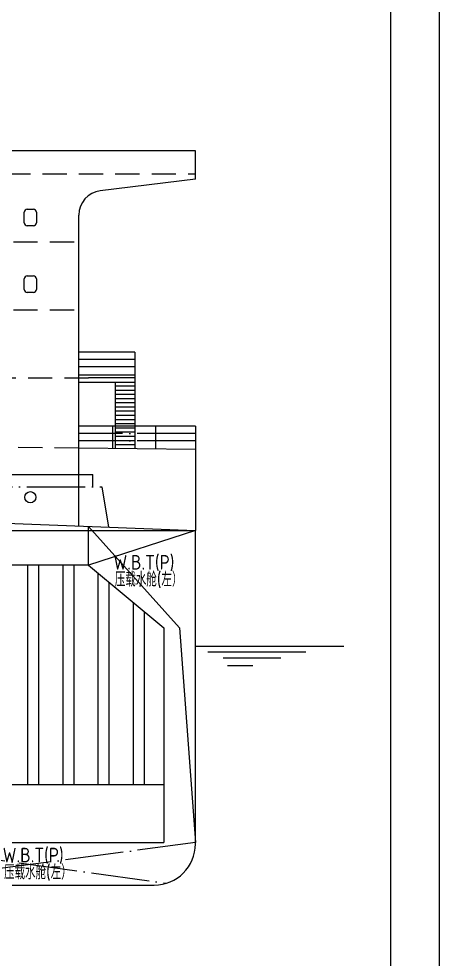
# Model space of a CAD drawing. Header units: millimetres. Extents: x -1838618 to -1600818, y -1770412 to -1553248.
# Drawn here: x -1618138 to -1600818, y -1665897 to -1627161 of the extents above; entities that cross this region are included whole.
import ezdxf

# ---------------------------------------------------------------- set-up
doc = ezdxf.new("R2010")
doc.units = ezdxf.units.MM
doc.header["$LTSCALE"] = 100
for name, pattern in [('ACAD_ISO02W100', [15, 12, -3]), ('ACAD_ISO04W100', [30, 24, -3, 0, -3]), ('DASHED', [0.75, 0.5, -0.25])]:
    doc.linetypes.add(name, pattern=pattern)
doc.layers.add('bt', color=7, linetype='Continuous')
doc.styles.get("Standard").update_dxf_attribs({"font": 'gbenor.shx', "width": 0.9, "bigfont": 'gbcbig.shx'})

msp = doc.modelspace()

# ---------------------------------------------------------------- linework, layer by layer
msp.add_line((-1600818.1, -1602212.3), (-1600818.1, -1770412.3))
at = {"color": 6, "linetype": 'ByBlock'}
for p, q in [((-1610862.6, -1632600.9), (-1618862.6, -1632600.9)), ((-1610862.6, -1633771.4), (-1610862.6, -1632600.9)), ((-1610862.6, -1633771.4), (-1614784.4, -1634251)), ((-1615662.6, -1648055.6), (-1615663, -1635243.6)), ((-1610862.6, -1644895.3), (-1615662.6, -1644845.3)), ((-1623512.6, -1647745.3), (-1610862.6, -1648245.3)), ((-1615263, -1649663.3), (-1615263, -1648071.4))]:
    msp.add_line(p, q, dxfattribs=at)
at = {"color": 4}
for p, q in [((-1617787.4, -1635004.7), (-1617537.4, -1635004.7)), ((-1617913.4, -1635560.7), (-1617913.4, -1635130.7)), ((-1617411.4, -1635130.7), (-1617411.4, -1635560.7)), ((-1617537.4, -1635686.7), (-1617787.4, -1635686.7)), ((-1617913.3, -1638305.3), (-1617913.3, -1637875.3)), ((-1617787.3, -1637749.3), (-1617537.3, -1637749.3)), ((-1617411.3, -1637875.3), (-1617411.3, -1638305.3)), ((-1617537.3, -1638431.3), (-1617787.3, -1638431.3)), ((-1613363, -1640895.3), (-1615662.6, -1640895.3)), ((-1613363, -1640895.3), (-1613363, -1641845.3)), ((-1614163, -1642145.3), (-1614163, -1644861)), ((-1614163, -1642279.7), (-1613363, -1642279.7)), ((-1613363, -1642145.3), (-1613363, -1644869.3)), ((-1614163, -1642451.7), (-1613363, -1642451.7)), ((-1614163, -1642623.7), (-1613363, -1642623.7)), ((-1614163, -1642795.7), (-1613363, -1642795.7)), ((-1614163, -1642968.7), (-1613363, -1642968.7)), ((-1614163, -1643141.6), (-1613363, -1643141.6)), ((-1614163, -1643314.6), (-1613363, -1643314.6)), ((-1614163, -1643487.6), (-1613363, -1643487.6)), ((-1614163, -1643660.6), (-1613363, -1643660.6)), ((-1614163, -1643833.6), (-1613363, -1643833.6)), ((-1610864.5, -1643945.3), (-1615664.5, -1643945.3)), ((-1614272.6, -1643945.3), (-1614272.6, -1644859.8)), ((-1614163, -1644006.5), (-1613363, -1644006.5)), ((-1614163, -1644179.5), (-1613363, -1644179.5)), ((-1612504.5, -1643945.3), (-1612504.5, -1644878.2)), ((-1610864.5, -1643945.3), (-1610864.5, -1644895.3)), ((-1614163, -1644352.5), (-1613363, -1644352.5)), ((-1614163, -1644525.5), (-1613363, -1644525.5)), ((-1614163, -1644698.5), (-1613363, -1644698.5)), ((-1635437.6, -1645934.9), (-1615087.6, -1645934.9)), ((-1615087.6, -1646434.9), (-1615087.6, -1645934.9)), ((-1617762.6, -1658695.3), (-1617762.6, -1649663.2)), ((-1617312.6, -1658695.3), (-1617312.6, -1649663.2)), ((-1616312.6, -1658695.3), (-1616312.6, -1649663.2)), ((-1615862.6, -1658695.3), (-1615862.6, -1649663.2)), ((-1614862.6, -1658695.3), (-1614862.6, -1649996.8)), ((-1614412.6, -1658695.3), (-1614412.6, -1650371.5)), ((-1613412.6, -1658695.3), (-1613412.6, -1651204.3)), ((-1612962.6, -1658695.3), (-1612962.6, -1651579.1))]:
    msp.add_line(p, q, dxfattribs=at)
at = {"color": 2, "linetype": 'ACAD_ISO04W100'}
for p, q in [((-1613363, -1641195.3), (-1615662.6, -1641195.3)), ((-1613363, -1641495.3), (-1615662.6, -1641495.3)), ((-1610864.5, -1644245.3), (-1615664.5, -1644245.3)), ((-1610864.5, -1644545.3), (-1615664.5, -1644545.3)), ((-1635803.4, -1646434.9), (-1614721.8, -1646434.9)), ((-1614721.8, -1646434.9), (-1614441.9, -1648104.6))]:
    msp.add_line(p, q, dxfattribs=at)
at = {"color": 6, "linetype": 'ByBlock', "ltscale": 50}
for p, q in [((-1613363, -1641845.3), (-1615662.6, -1641845.3)), ((-1613363, -1641845.3), (-1613363, -1642145.3)), ((-1613363, -1642145.3), (-1615662.6, -1642145.3)), ((-1610862.6, -1644895.3), (-1610862.6, -1648245.3)), ((-1610862.6, -1661145.3), (-1610862.6, -1648245.3)), ((-1615263, -1649663.3), (-1612162.6, -1652245.3)), ((-1625262.6, -1662845.3), (-1612562.6, -1662845.3))]:
    msp.add_line(p, q, dxfattribs=at)
at = {"color": 5, "linetype": 'ACAD_ISO02W100', "ltscale": 20}
msp.add_line((-1613363, -1641945.3), (-1615263, -1641945.3), dxfattribs=at)
at = {"color": 9, "linetype": 'ACAD_ISO04W100', "ltscale": 100}
for p, q in [((-1615263, -1648072), (-1611512.6, -1652245.3)), ((-1610862.6, -1648245.3), (-1615263, -1649663.3)), ((-1611512.6, -1652245.3), (-1610862.6, -1661095.3))]:
    msp.add_line(p, q, dxfattribs=at)
at = {"color": 1, "linetype": 'ACAD_ISO04W100', "ltscale": 100}
msp.add_line((-1639662.6, -1648245.3), (-1610862.6, -1648245.3), dxfattribs=at)
at = {"color": 2}
for p, q in [((-1615262.5, -1649663.2), (-1635262.2, -1649663.2)), ((-1604752.6, -1653015.3), (-1610862.6, -1653015.3)), ((-1606312.6, -1653252.5), (-1610352.6, -1653252.5)), ((-1607342.6, -1653491.3), (-1609722.6, -1653491.3)), ((-1608502.6, -1653811.3), (-1609536.4, -1653811.3)), ((-1638362.6, -1658695.3), (-1612162.6, -1658695.3))]:
    msp.add_line(p, q, dxfattribs=at)
at = {"color": 6}
msp.add_line((-1612162.6, -1652245.3), (-1612162.6, -1661095.3), dxfattribs=at)
at = {"color": 6, "linetype": 'Continuous', "ltscale": 50}
msp.add_line((-1638362.6, -1661095.3), (-1612162.6, -1661095.3), dxfattribs=at)
at = {"color": 9, "linetype": 'ACAD_ISO04W100'}
for p, q in [((-1610862.6, -1661095.3), (-1624062.6, -1662845.3)), ((-1624062.6, -1661095.3), (-1612063.4, -1662770.4))]:
    msp.add_line(p, q, dxfattribs=at)
at = {"color": 6}
msp.add_lwpolyline([(-1602818.1, -1604212.3), (-1602818.1, -1768412.3)], dxfattribs=at)
at = {"color": 4}
msp.add_circle((-1617662.6, -1646869.2), 231.5, dxfattribs=at)
at = {"color": 6, "linetype": 'ByBlock', "ltscale": 50}
for centre, radius, start, end in [((-1614663, -1635243.6), 1000, 96.97176, 180), ((-1612562.6, -1661145.3), 1700, 270, 0)]:
    msp.add_arc(centre, radius, start, end, dxfattribs=at)
at = {"color": 4}
for centre, start, end in [((-1617787.4, -1635130.7), 90, 180), ((-1617537.4, -1635130.7), 0, 90), ((-1617787.4, -1635560.7), 180, 270), ((-1617537.4, -1635560.7), 270, 0), ((-1617787.3, -1637875.3), 90, 180), ((-1617537.3, -1637875.3), 0, 90), ((-1617787.3, -1638305.3), 180, 270), ((-1617537.3, -1638305.3), 270, 0)]:
    msp.add_arc(centre, 126, start, end, dxfattribs=at)
at = {"layer": 'bt', "color": 5, "linetype": 'DASHED', "ltscale": 20}
for p, q in [((-1639662.6, -1633545.3), (-1610862.6, -1633545.3)), ((-1634862.6, -1636345.3), (-1615662.6, -1636345.3)), ((-1634862.6, -1639145.3), (-1615662.6, -1639145.3)), ((-1625258.4, -1641945.3), (-1615263, -1641945.3)), ((-1615662.6, -1644845.3), (-1625262.6, -1644745.3))]:
    msp.add_line(p, q, dxfattribs=at)

# ---------------------------------------------------------------- texts
at = {"color": 2}
for s, p in [('W.B.T(P)', (-1614239.8, -1649849.4)), ('压载水舱(左）', (-1614180.6, -1650551.9)), ('W.B.T(P)', (-1618803.3, -1661908.3)), ('压载水舱(左）', (-1618744.1, -1662610.8))]:
    msp.add_text(s, height=600, dxfattribs=at).set_placement(p)

doc.saveas('drawing.dxf')
